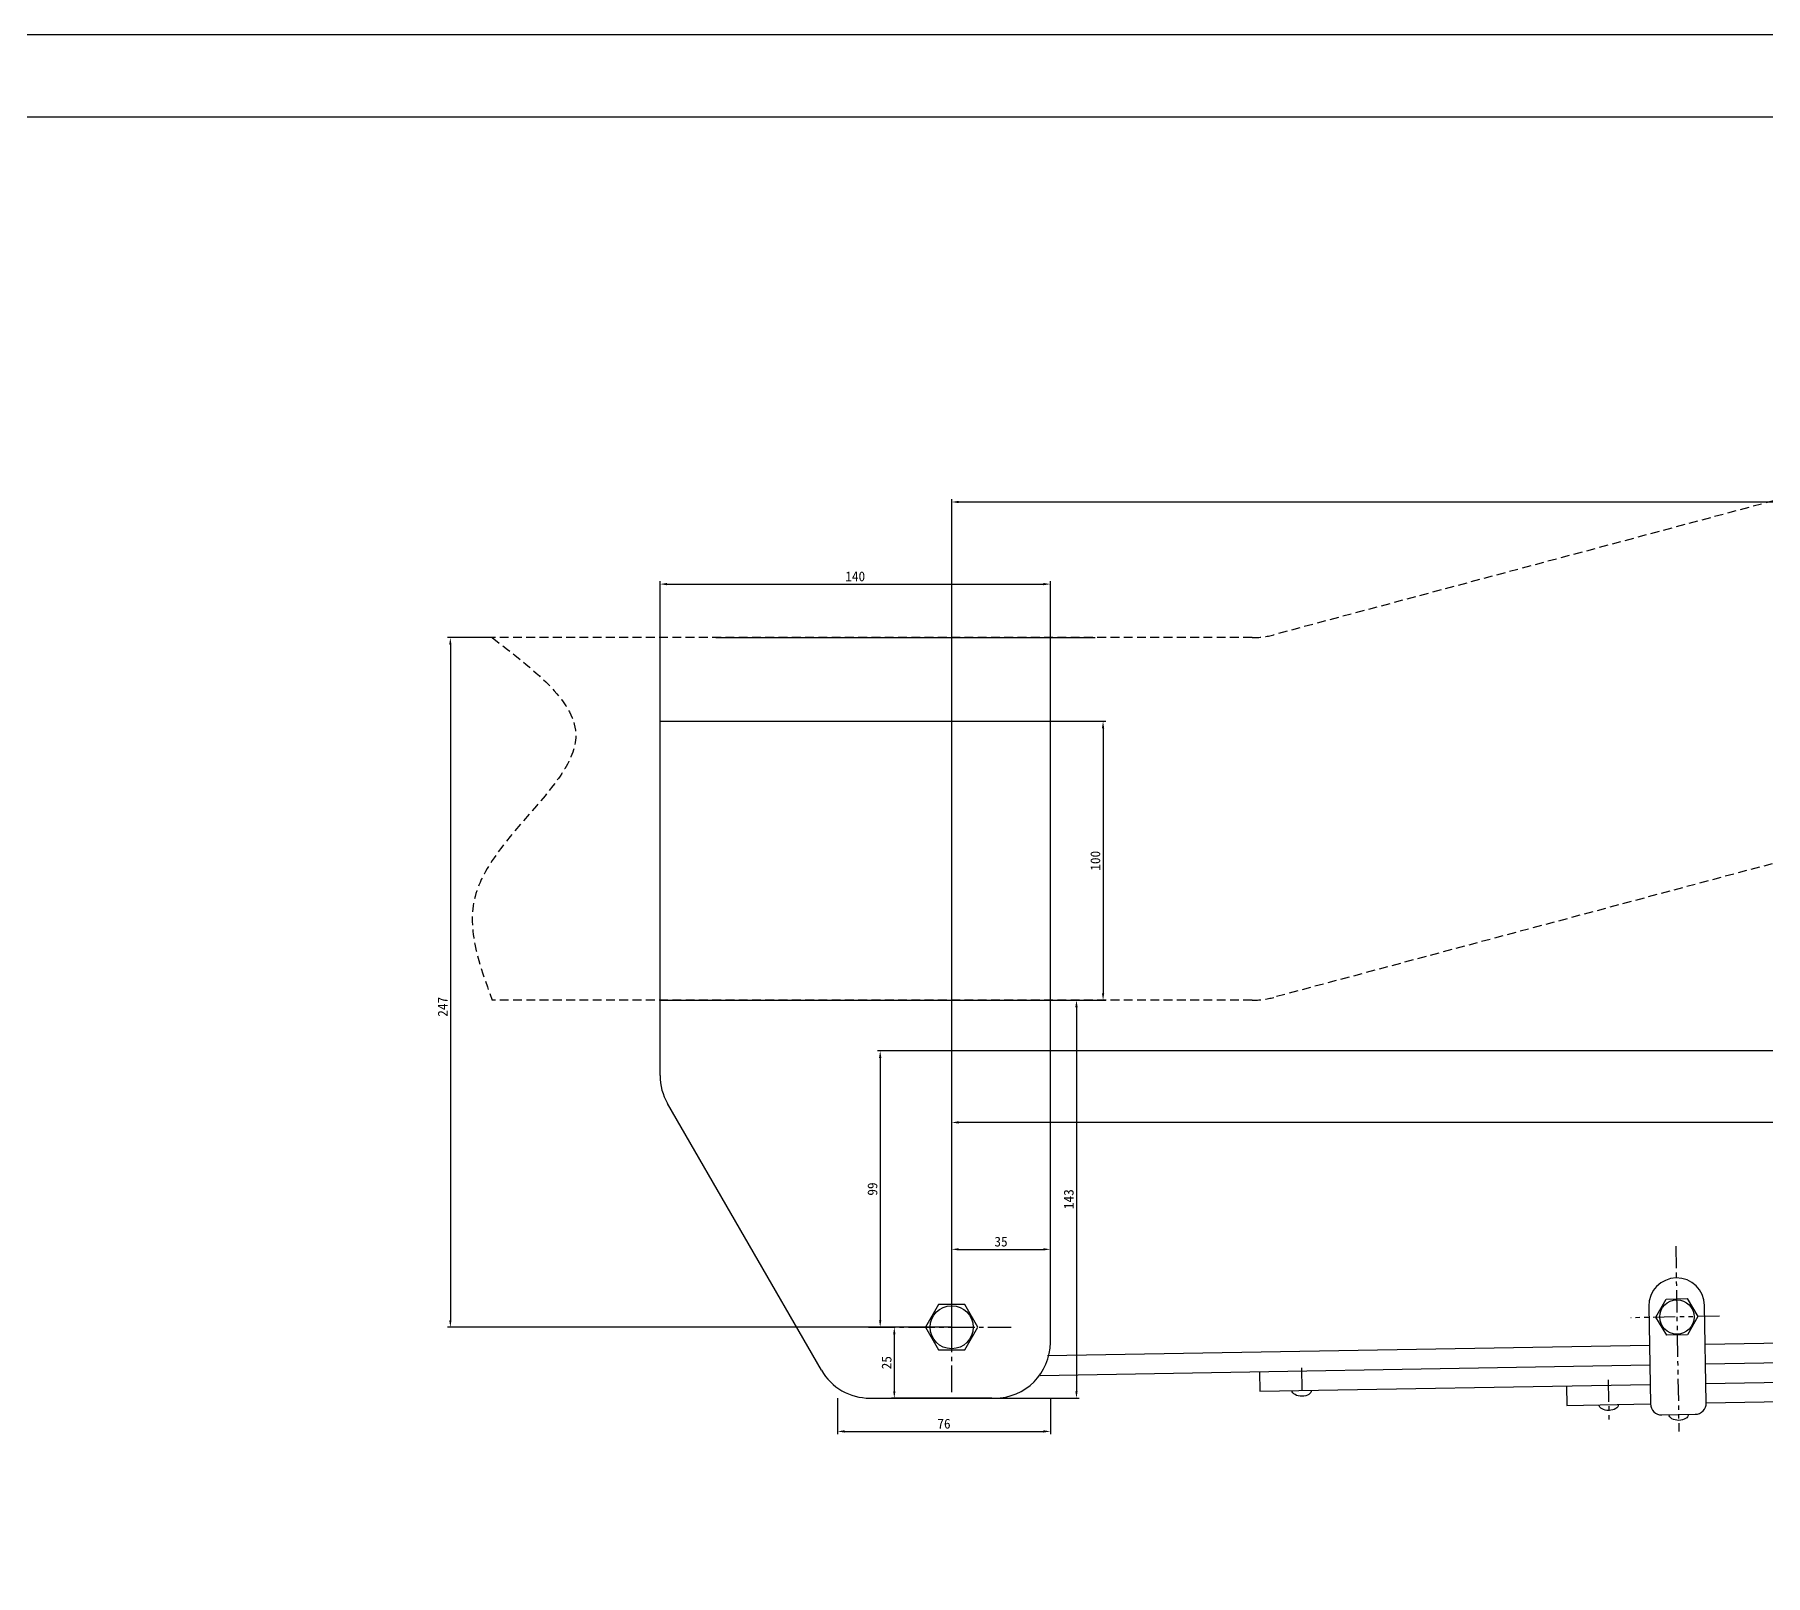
# Model space of a CAD drawing. Header units: millimetres. Extents: x -4667 to 8941, y -1665 to 5310.
# Drawn here: x 1874 to 2495, y 709 to 1261 of the extents above; entities that cross this region are included whole.
import ezdxf

# ---------------------------------------------------------------- set-up
doc = ezdxf.new("R2010")
doc.units = ezdxf.units.MM
for name, pattern in [('CENTER2', [28.575000000000003, 19.05, -3.175, 3.175, -3.175]), ('DASHED2', [9.524999999999999, 6.35, -3.175]), ('PHANTOM2', [31.750000000000004, 15.875, -3.175, 3.175, -3.175, 3.175, -3.175])]:
    doc.linetypes.add(name, pattern=pattern)
for name, color, linetype in [('双点划线、', 3, 'PHANTOM2'), ('尺寸', 4, 'CONTINUOUS'), ('点划线', 6, 'CENTER2'), ('细实线', 3, 'CONTINUOUS'), ('虚线', 4, 'DASHED2')]:
    doc.layers.add(name, color=color, linetype=linetype)
doc.layers.add('粗实线', color=2, linetype='CONTINUOUS', lineweight=30)
doc.styles.get("Standard").update_dxf_attribs({"font": '', "height": 3.5})
doc.styles.get('Standard').set_extended_font_data('SimSun')
doc.dimstyles.new('无偏差$0', dxfattribs={"dimtxt": 3.5, "dimasz": 2.5, "dimexe": 1, "dimexo": 0, "dimgap": 1, "dimtad": 1, "dimtoh": 1, "dimdec": 0, "dimzin": 0, "dimdsep": 46, "dimtxsty": 'Standard', "dimcen": 2.5, "dimclrd": 256, "dimadec": 0, "dimazin": 0, "dimtfac": 1, "dimtdec": 0, "dimtofl": 0, "dimtmove": 0, "dimatfit": 3, "dimfxl": 1, "dimtolj": 1, "dimtzin": 0, "dimarcsym": 0})

# ---------------------------------------------------------------- blocks, each defined once
blk = doc.blocks.new('*D55')
at = {"layer": '尺寸', "color": 0, "lineweight": -2, "ltscale": 0.5}
for p, q in [((2098.549875930457, 1015.152735882176), (2098.549875930457, 1065.349610591215)), ((2238.549875930457, 1015.152735882176), (2238.549875930457, 1065.349610591215))]:
    blk.add_line(p, q, dxfattribs=at)
at = {"layer": '尺寸', "lineweight": -2, "ltscale": 0.5}
blk.add_line((2101.049875930457, 1064.349610591215), (2236.049875930457, 1064.349610591215), dxfattribs=at)
at = {"layer": '尺寸', "ltscale": 0.5}
for points in [[(2101.049875930457, 1064.766277257881), (2101.049875930457, 1063.932943924548), (2098.549875930457, 1064.349610591215)], [(2236.049875930457, 1064.766277257881), (2236.049875930457, 1063.932943924548), (2238.549875930457, 1064.349610591215)]]:
    blk.add_solid(points, dxfattribs=at)
at = {"layer": '尺寸', "color": 0, "ltscale": 0.5, "insert": (2168.549875930457, 1067.099610591215), "char_height": 3.5, "attachment_point": 5}
blk.add_mtext('\\A1;140', dxfattribs=at)
blk = doc.blocks.new('*D56')
at = {"layer": '尺寸', "color": 0, "lineweight": -2, "ltscale": 0.5}
for p, q in [((2238.549875930457, 1015.152735882176), (2258.459223741283, 1015.152735882176)), ((2238.549875930458, 915.1527358821758), (2258.459223741283, 915.1527358821758))]:
    blk.add_line(p, q, dxfattribs=at)
at = {"layer": '尺寸', "lineweight": -2, "ltscale": 0.5}
blk.add_line((2257.459223741283, 1012.652735882176), (2257.459223741283, 917.6527358821758), dxfattribs=at)
at = {"layer": '尺寸', "ltscale": 0.5}
for points in [[(2257.042557074617, 1012.652735882176), (2257.87589040795, 1012.652735882176), (2257.459223741283, 1015.152735882176)], [(2257.042557074617, 917.6527358821758), (2257.87589040795, 917.6527358821758), (2257.459223741283, 915.1527358821758)]]:
    blk.add_solid(points, dxfattribs=at)
at = {"layer": '尺寸', "color": 0, "ltscale": 0.5, "insert": (2254.709223741283, 965.1527358821761), "char_height": 3.5, "attachment_point": 5, "rotation": 90}
blk.add_mtext('\\A1;100', dxfattribs=at)
blk = doc.blocks.new('*D57')
at = {"layer": '尺寸', "color": 0, "lineweight": -2, "ltscale": 0.5}
for p, q in [((2237.549875930458, 915.1527358821758), (2248.914440017441, 915.1527358821758)), ((2218.549875930457, 772.4561972197333), (2248.914440017441, 772.4561972197333))]:
    blk.add_line(p, q, dxfattribs=at)
at = {"layer": '尺寸', "lineweight": -2, "ltscale": 0.5}
blk.add_line((2247.914440017441, 912.6527358821758), (2247.914440017441, 774.9561972197333), dxfattribs=at)
at = {"layer": '尺寸', "ltscale": 0.5}
for points in [[(2247.497773350774, 912.6527358821758), (2248.331106684107, 912.6527358821758), (2247.914440017441, 915.1527358821758)], [(2247.497773350774, 774.9561972197333), (2248.331106684107, 774.9561972197333), (2247.914440017441, 772.4561972197333)]]:
    blk.add_solid(points, dxfattribs=at)
at = {"layer": '尺寸', "color": 0, "ltscale": 0.5, "insert": (2245.164440017441, 843.8044665509549), "char_height": 3.5, "attachment_point": 5, "rotation": 90}
blk.add_mtext('\\A1;143', dxfattribs=at)
blk = doc.blocks.new('*D89')
at = {"layer": '细实线', "color": 0, "lineweight": -2, "ltscale": 0.5}
for p, q in [((3372.01605684939, 896.9858917315114), (3372.01605684939, 870.3285700312945)), ((2203.149462345178, 797.8928385458211), (2203.149462345178, 872.3285700312945))]:
    blk.add_line(p, q, dxfattribs=at)
at = {"layer": '细实线', "lineweight": -2, "ltscale": 0.5}
blk.add_line((3369.51605684939, 871.3285700312945), (2205.649462345178, 871.3285700312945), dxfattribs=at)
at = {"layer": '细实线', "ltscale": 0.5}
for points in [[(2205.649462345178, 871.7452366979611), (2205.649462345178, 870.9119033646278), (2203.149462345178, 871.3285700312945)], [(3369.51605684939, 871.7452366979611), (3369.51605684939, 870.9119033646278), (3372.01605684939, 871.3285700312945)]]:
    blk.add_solid(points, dxfattribs=at)
at = {"layer": '细实线', "color": 0, "ltscale": 0.5, "insert": (2787.582759597284, 874.0785700312945), "char_height": 3.5, "attachment_point": 5}
blk.add_mtext('\\A1;1169', dxfattribs=at)
blk = doc.blocks.new('*D90')
at = {"layer": '细实线', "color": 0, "lineweight": -2, "ltscale": 0.5}
for p, q in [((3372.01605684939, 896.9858917315114), (2176.508574133062, 896.9858917315119)), ((2203.149462345178, 797.8928385458211), (2176.508574133062, 797.8928385458211))]:
    blk.add_line(p, q, dxfattribs=at)
at = {"layer": '细实线', "lineweight": -2, "ltscale": 0.5}
blk.add_line((2177.508574133062, 894.4858917315119), (2177.508574133062, 800.3928385458211), dxfattribs=at)
at = {"layer": '细实线', "ltscale": 0.5}
for points in [[(2177.091907466396, 894.4858917315119), (2177.925240799729, 894.4858917315119), (2177.508574133062, 896.9858917315119)], [(2177.091907466396, 800.3928385458211), (2177.925240799729, 800.3928385458211), (2177.508574133062, 797.8928385458211)]]:
    blk.add_solid(points, dxfattribs=at)
at = {"layer": '细实线', "color": 0, "ltscale": 0.5, "insert": (2174.758574133062, 847.4393651386669), "char_height": 3.5, "attachment_point": 5, "rotation": 90}
blk.add_mtext('\\A1;99', dxfattribs=at)
blk = doc.blocks.new('*D91')
at = {"layer": '细实线', "color": 0, "lineweight": -2, "ltscale": 0.5}
for p, q in [((2203.149462345178, 797.8928385458211), (2181.570843040343, 797.8928385458211)), ((2217.549875930457, 772.4561972197332), (2181.570843040343, 772.4561972197332))]:
    blk.add_line(p, q, dxfattribs=at)
at = {"layer": '细实线', "lineweight": -2, "ltscale": 0.5}
blk.add_line((2182.570843040343, 795.3928385458211), (2182.570843040343, 774.9561972197332), dxfattribs=at)
at = {"layer": '细实线', "ltscale": 0.5}
for points in [[(2182.154176373676, 795.3928385458211), (2182.987509707009, 795.3928385458211), (2182.570843040343, 797.8928385458211)], [(2182.154176373676, 774.9561972197332), (2182.987509707009, 774.9561972197332), (2182.570843040343, 772.4561972197332)]]:
    blk.add_solid(points, dxfattribs=at)
at = {"layer": '细实线', "color": 0, "ltscale": 0.5, "insert": (2179.820843040343, 785.1745178827774), "char_height": 3.5, "attachment_point": 5, "rotation": 90}
blk.add_mtext('\\A1;25', dxfattribs=at)
blk = doc.blocks.new('*D92')
at = {"layer": '细实线', "color": 0, "lineweight": -2, "ltscale": 0.5}
for p, q in [((2203.149462345178, 797.8928385458211), (2203.149462345178, 826.8138434522816)), ((2238.549875930457, 817.8928385458211), (2238.549875930457, 826.8138434522816))]:
    blk.add_line(p, q, dxfattribs=at)
at = {"layer": '细实线', "lineweight": -2, "ltscale": 0.5}
blk.add_line((2205.649462345178, 825.8138434522816), (2236.049875930457, 825.8138434522816), dxfattribs=at)
at = {"layer": '细实线', "ltscale": 0.5}
for points in [[(2205.649462345178, 826.2305101189482), (2205.649462345178, 825.397176785615), (2203.149462345178, 825.8138434522816)], [(2236.049875930457, 826.2305101189482), (2236.049875930457, 825.397176785615), (2238.549875930457, 825.8138434522816)]]:
    blk.add_solid(points, dxfattribs=at)
at = {"layer": '细实线', "color": 0, "ltscale": 0.5, "insert": (2220.849669137818, 828.5638434522816), "char_height": 3.5, "attachment_point": 5}
blk.add_mtext('\\A1;35', dxfattribs=at)
blk = doc.blocks.new('*D93')
at = {"layer": '细实线', "color": 0, "lineweight": -2, "ltscale": 0.5}
for p, q in [((2162.233673953942, 772.4561972197334), (2162.233673953942, 759.5289324130363)), ((2238.549875930457, 772.4561972197333), (2238.549875930457, 759.5289324130363))]:
    blk.add_line(p, q, dxfattribs=at)
at = {"layer": '细实线', "lineweight": -2, "ltscale": 0.5}
blk.add_line((2164.733673953942, 760.5289324130363), (2236.049875930457, 760.5289324130363), dxfattribs=at)
at = {"layer": '细实线', "ltscale": 0.5}
for points in [[(2164.733673953942, 760.9455990797029), (2164.733673953942, 760.1122657463696), (2162.233673953942, 760.5289324130363)], [(2236.049875930457, 760.9455990797029), (2236.049875930457, 760.1122657463696), (2238.549875930457, 760.5289324130363)]]:
    blk.add_solid(points, dxfattribs=at)
at = {"layer": '细实线', "color": 0, "ltscale": 0.5, "insert": (2200.3917749422, 763.2789324130363), "char_height": 3.5, "attachment_point": 5}
blk.add_mtext('\\A1;76', dxfattribs=at)
blk = doc.blocks.new('*D127')
at = {"layer": '尺寸', "color": 0, "lineweight": -2, "ltscale": 0.5}
for p, q in [((2203.149462345178, 797.8928385458211), (2203.149462345178, 1094.795281014272)), ((3403.149462345178, 817.8928385458397), (3403.149462345178, 1094.795281014272))]:
    blk.add_line(p, q, dxfattribs=at)
at = {"layer": '尺寸', "lineweight": -2, "ltscale": 0.5}
blk.add_line((2205.649462345178, 1093.795281014272), (3400.649462345178, 1093.795281014272), dxfattribs=at)
at = {"layer": '尺寸', "ltscale": 0.5}
for points in [[(2205.649462345178, 1094.211947680939), (2205.649462345178, 1093.378614347606), (2203.149462345178, 1093.795281014272)], [(3400.649462345178, 1094.211947680939), (3400.649462345178, 1093.378614347606), (3403.149462345178, 1093.795281014272)]]:
    blk.add_solid(points, dxfattribs=at)
at = {"layer": '尺寸', "color": 0, "ltscale": 0.5, "insert": (2804.739981962146, 1096.545281014272), "char_height": 3.5, "attachment_point": 5}
blk.add_mtext('\\A1;1200', dxfattribs=at)
blk = doc.blocks.new('*D128')
at = {"layer": '尺寸', "color": 0, "lineweight": -2, "ltscale": 0.5}
for p, q in [((2038.316560879166, 1045.15273725763), (2022.32071947154, 1045.15273725763)), ((2203.149462345178, 797.8928385458211), (2022.32071947154, 797.8928385458211))]:
    blk.add_line(p, q, dxfattribs=at)
at = {"layer": '尺寸', "lineweight": -2, "ltscale": 0.5}
blk.add_line((2023.32071947154, 1042.65273725763), (2023.32071947154, 800.3928385458211), dxfattribs=at)
at = {"layer": '尺寸', "ltscale": 0.5}
for points in [[(2022.904052804873, 1042.65273725763), (2023.737386138207, 1042.65273725763), (2023.32071947154, 1045.15273725763)], [(2022.904052804873, 800.3928385458211), (2023.737386138207, 800.3928385458211), (2023.32071947154, 797.8928385458211)]]:
    blk.add_solid(points, dxfattribs=at)
at = {"layer": '尺寸', "color": 0, "ltscale": 0.5, "insert": (2020.57071947154, 912.7853607098077), "char_height": 3.5, "attachment_point": 5, "rotation": 90}
blk.add_mtext('\\A1;247', dxfattribs=at)
blk = doc.blocks.new('A$C43805903')
at = {"layer": '尺寸', "ltscale": 0.5, "insert": (-695.9207559969072, 1892.719130901642), "char_height": 3.5, "attachment_point": 1}
blk.add_mtext('\\A1;', dxfattribs=at)

msp = doc.modelspace()

# ---------------------------------------------------------------- linework, layer by layer
at = {"layer": '双点划线、', "ltscale": 0.5}
for p, q in [((2462.858234115246, 827.0073439135053), (2464.005350360426, 760.4862500215354)), ((2478.585824283321, 801.8341054236396), (2446.744029884916, 801.283005986666)), ((2328.587702960489, 783.3392602564902), (2328.74885042871, 774.0688262171709)), ((2438.678758879044, 779.0570177720086), (2438.941325173481, 763.952197693845))]:
    msp.add_line(p, q, dxfattribs=at)
at = {"layer": '点划线', "ltscale": 0.5}
for p, q in [((2203.149462345178, 774.6182527112442), (2203.149462345178, 817.8928385458211)), ((2173.319301901465, 797.8928385458211), (2224.500685706418, 797.8928385458211))]:
    msp.add_line(p, q, dxfattribs=at)
at = {"layer": '粗实线', "ltscale": 0.5}
for p, q in [((2118.533787742534, 1045.152735882176), (2254.577343485992, 1045.152735882176)), ((2098.549875930457, 1015.152735882176), (2238.549875930457, 1015.152735882176)), ((2098.549875930457, 903.1527358821761), (2098.549875930457, 1015.152735882176)), ((2238.549875930458, 904.1922904788898), (2238.549875930457, 1015.152735882176)), ((2098.549875930457, 915.1527358821759), (2238.549875930458, 915.1527358821758)), ((2098.549875930457, 888.1187548639875), (2098.549875930457, 903.1527358821761)), ((2238.549875930457, 792.4561972197333), (2238.549875930458, 904.1922904788898)), ((2156.460171262046, 782.4561972197334), (2101.229367854768, 878.1187548639875)), ((2453.223437799069, 805.3809286189854), (2453.831749062806, 770.3862153410286)), ((2473.830030456996, 770.7325635009039), (2473.232949260155, 805.725980606441)), ((2745.422655937803, 796.4580972795607), (2473.463741320538, 791.730649744226)), ((2453.466762304563, 791.3830433078043), (2237.549875930457, 787.6297714072933)), ((2473.585403573286, 784.7317070886345), (2745.544318190551, 789.4591546239692)), ((2234.943205695082, 780.5834022912943), (2453.588424557311, 784.3841006522129)), ((2473.707065826034, 777.732764433043), (2745.665980443298, 782.4602119683777)), ((2313.609571445483, 781.950855597261), (2313.731233698231, 774.9519129416697)), ((2313.731233698231, 774.9519129416697), (2453.710086810058, 777.3851579966214)), ((2423.714618286095, 776.8637483419889), (2423.836280538842, 769.8648056863975)), ((2173.780679337734, 772.4561972197334), (2218.549875930457, 772.4561972197333)), ((2423.836280538842, 769.8648056863975), (2453.831749062806, 770.38621534103)), ((2473.828728078781, 770.7338217774517), (2745.787642696046, 775.4612693127864)), ((2457.900666153285, 766.4563408251178), (2469.900133886721, 766.6649269427731))]:
    msp.add_line(p, q, dxfattribs=at)
for points in [[(1696.477758624678, 1261.381156570696), (3716.440657733972, 1261.381156570696), (3716.440657733972, 154.6080771388979), (1696.477758624678, 154.6080771388979)], [(1746.222316560055, 1231.958096200407), (3654.346891802816, 1231.958096200407), (3654.346891802816, 190.8875901356078), (1746.222316560055, 190.8875901356078)], [(2459.657161144401, 795.0055255700875), (2455.792464924184, 801.4396110885405), (2459.432198323177, 808.003578952385), (2466.936627942387, 808.1334612977779), (2470.801324162605, 801.6993757793244), (2467.161590763612, 795.1354079154795)], [(2207.840433282343, 789.7678385458211), (2212.531404219509, 797.8928385458211), (2207.840433282343, 806.0178385458205), (2198.458491408013, 806.0178385458216), (2193.767520470846, 797.8928385458211), (2198.458491408013, 789.7678385458211)]]:
    msp.add_lwpolyline(points, close=True, dxfattribs=at)
for centre, radius in [((2463.296894543395, 801.5694934339326), 6.175000000000001), ((2203.149462345178, 797.8928385458211), 7.71875)]:
    msp.add_circle(centre, radius, dxfattribs=at)
for centre, radius, start, end in [((2118.549875930457, 888.1187548639875), 20, 180, 210), ((2463.221927307056, 805.5547318371962), 10, 90.99586922919465, 180.9958692291823), ((2463.234411989671, 805.5549471280372), 9.999999999999998, 0.9799974296366218, 90.97999742961552), ((2218.549875930457, 792.4561972197333), 20, 270, 0), ((2173.780679337734, 792.4561972197334), 20, 209.9999999999999, 270), ((2457.831144866001, 770.4557366283129), 4, 180.9958692291823, 270.9958692291946), ((2469.830612599437, 770.6643227459683), 4, 270.9958692291946, 0.977524234138626)]:
    msp.add_arc(centre, radius, start, end, dxfattribs=at)
at = {"layer": '粗实线', "ltscale": 0.5, "extrusion": (0, 0, -0.9999999999999999)}
for centre in [(2328.728967960212, 775.2126177689859), (2438.834014800824, 770.1255105137137)]:
    msp.add_ellipse(centre, major_axis=(3.474706587766739, 0.009334579650266735), ratio=0.5953614963983002, start_param=6.258506450850702, end_param=9.400099104440494, dxfattribs=at)
at = {"layer": '粗实线', "ltscale": 0.5, "extrusion": (0, 0, -1)}
msp.add_ellipse((2463.899759858078, 766.5606227560444), major_axis=(3.47470658776674, 0.009334579650281968), ratio=0.5953614963983, start_param=6.258506450850702, end_param=9.400099104440494, dxfattribs=at)
at = {"layer": '虚线', "ltscale": 0.5}
for p, q in [((2599.503478889802, 1121.418991306218), (2318.688935243012, 1046.174961113147)), ((2310.924363740732, 1045.152735901819), (2038.316560879158, 1045.15273725763)), ((2603.318475315256, 992.4412165175466), (2318.688935243011, 916.1749611131471)), ((2310.932828701932, 915.1527370960365), (2038.316560879158, 915.1527372576305))]:
    msp.add_line(p, q, dxfattribs=at)
for centre in [(2310.924363889936, 1075.152735901819), (2310.924363889936, 945.1527359018191)]:
    msp.add_arc(centre, 30, 269.9999997150401, 285, dxfattribs=at)
msp.add_spline([(2038.316560879158, 1045.15273725763), (2068.289803057369, 1010.855903330337), (2032.191835755269, 952.3566368568918), (2038.316560879158, 915.1527372576304)], degree=3, dxfattribs=at)

# ---------------------------------------------------------------- block references
at = {"layer": '虚线', "ltscale": 0.5, "rotation": 90}
msp.add_blockref('A$C43805903', (4162.25444991625, 1432.868302829558), dxfattribs=at)

# ---------------------------------------------------------------- dimensions: what is measured, and where the dimension line sits
at = {"layer": '尺寸', "ltscale": 0.5}
dim = msp.add_linear_dim(base=(3403.149462345178, 1093.795281014272), p1=(2203.149462345178, 797.8928385458211), p2=(3403.149462345178, 817.8928385458397), dimstyle='无偏差$0', dxfattribs=at)
dim.commit()
dim.dimension.update_dxf_attribs({"geometry": '*D127', "text_midpoint": (2804.739981962146, 1093.795281014272), "dimtype": 160})
dim = msp.add_linear_dim(base=(2238.549875930457, 1064.349610591215), p1=(2098.549875930457, 1015.152735882176), p2=(2238.549875930457, 1015.152735882176), dimstyle='无偏差$0', dxfattribs=at)
dim.commit()
dim.dimension.update_dxf_attribs({"geometry": '*D55', "text_midpoint": (2168.549875930457, 1067.099610591215)})
dim = msp.add_linear_dim(base=(2023.32071947154, 797.8928385458211), p1=(2038.316560879166, 1045.15273725763), p2=(2203.149462345178, 797.8928385458211), angle=90, dimstyle='无偏差$0', dxfattribs=at)
dim.commit()
dim.dimension.update_dxf_attribs({"geometry": '*D128', "text_midpoint": (2023.32071947154, 912.7853607098077), "dimtype": 160})
for base, p1, p2, picture, middle in [((2257.459223741283, 915.1527358821758), (2238.549875930457, 1015.152735882176), (2238.549875930458, 915.1527358821758), '*D56', (2254.709223741283, 965.1527358821761)), ((2247.914440017441, 772.4561972197333), (2237.549875930458, 915.1527358821758), (2218.549875930457, 772.4561972197333), '*D57', (2245.164440017441, 843.8044665509549))]:
    dim = msp.add_linear_dim(base=base, p1=p1, p2=p2, angle=90, dimstyle='无偏差$0', dxfattribs=at)
    dim.commit()
    dim.dimension.update_dxf_attribs({"geometry": picture, "text_midpoint": middle})
at = {"layer": '细实线', "ltscale": 0.5}
for base, p1, p2, picture, middle in [((2177.508574133062, 797.8928385458211), (3372.01605684939, 896.9858917315114), (2203.149462345178, 797.8928385458211), '*D90', (2174.758574133062, 847.4393651386669)), ((2182.570843040343, 772.4561972197332), (2203.149462345178, 797.8928385458211), (2217.549875930457, 772.4561972197332), '*D91', (2179.820843040343, 785.1745178827774))]:
    dim = msp.add_linear_dim(base=base, p1=p1, p2=p2, angle=90, dimstyle='无偏差$0', dxfattribs=at)
    dim.commit()
    dim.dimension.update_dxf_attribs({"geometry": picture, "text_midpoint": middle})
for base, p1, p2, picture, middle in [((2203.149462345178, 871.3285700312945), (3372.01605684939, 896.9858917315114), (2203.149462345178, 797.8928385458211), '*D89', (2787.582759597284, 874.0785700312945)), ((2238.549875930457, 825.8138434522816), (2203.149462345178, 797.8928385458211), (2238.549875930457, 817.8928385458211), '*D92', (2220.849669137818, 828.5638434522816)), ((2238.549875930457, 760.5289324130363), (2162.233673953942, 772.4561972197334), (2238.549875930457, 772.4561972197333), '*D93', (2200.3917749422, 763.2789324130363))]:
    dim = msp.add_linear_dim(base=base, p1=p1, p2=p2, dimstyle='无偏差$0', dxfattribs=at)
    dim.commit()
    dim.dimension.update_dxf_attribs({"geometry": picture, "text_midpoint": middle})

doc.saveas('drawing.dxf')
